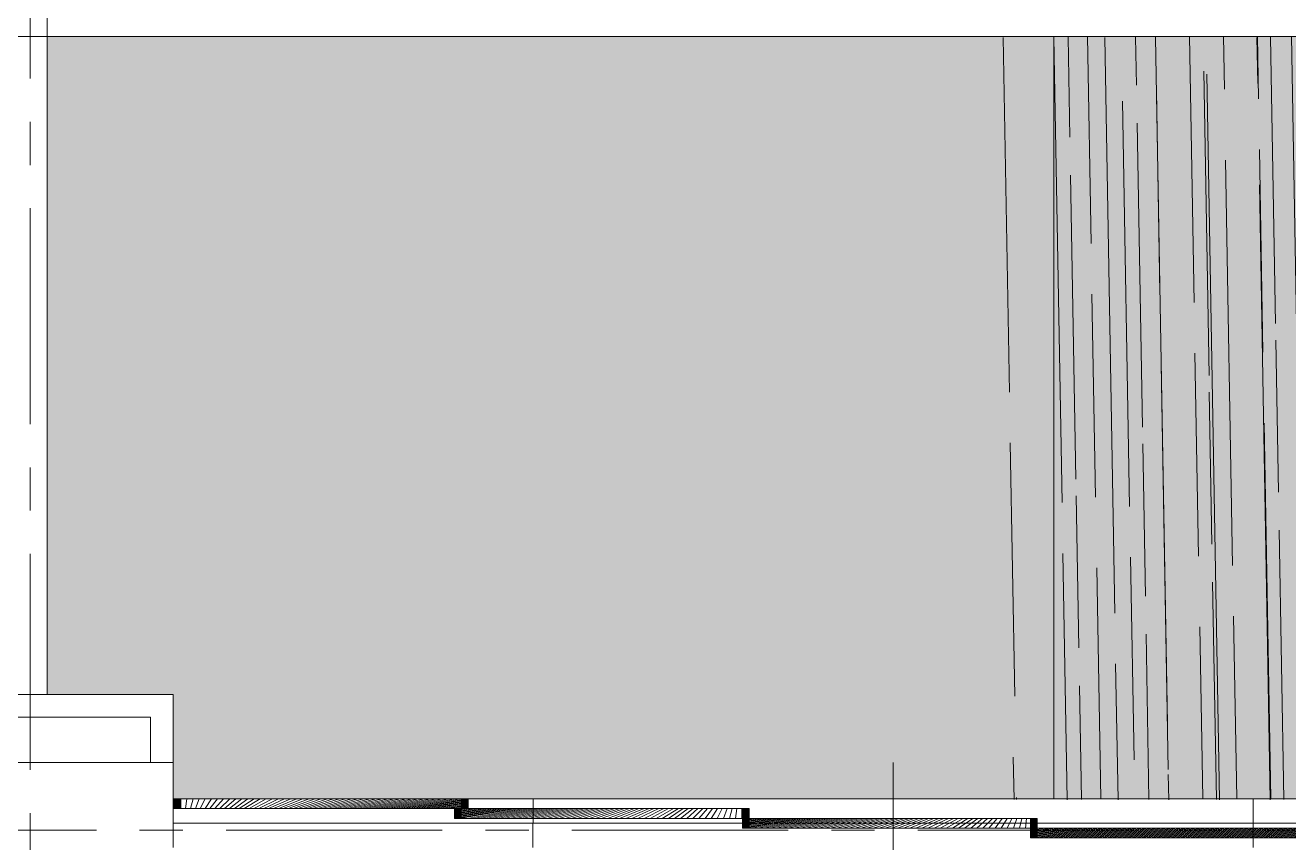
# Model space of a CAD drawing. Header units: millimetres. Extents: x 0 to 1313252738, y -131 to 560100888.
# Drawn here: x 1312570691 to 1312576258, y 560052333 to 560055938 of the extents above; entities that cross this region are included whole.
import ezdxf

# ---------------------------------------------------------------- set-up
doc = ezdxf.new("R2010")
doc.units = ezdxf.units.MM
doc.linetypes.add('CENTERX2', pattern=[101.60000000000001, 63.5, -12.7, 12.7, -12.7])
doc.layers.get('0').update_dxf_attribs({"lineweight": 0})
for name, color, linetype, lineweight in [('001通り芯', 6, 'CENTERX2', 0), ('003間仕切り', 7, 'Continuous', 13), ('009床', 7, 'Continuous', 5), ('建具', 7, 'Continuous', 0), ('棚(木)', 7, 'Continuous', 0)]:
    doc.layers.add(name, color=color, linetype=linetype, lineweight=lineweight)

msp = doc.modelspace()

# ---------------------------------------------------------------- hatches: boundary and pattern name
at = {"layer": '009床', "transparency": 33554664}
h = msp.add_hatch(color=8, dxfattribs=at)
h.dxf.hatch_style = 1
h.paths.add_polyline_path([(1312575222.575057, 560055888.0683593), (1312570787.575057, 560055888.0683593), (1312570787.575057, 560052986.5683594), (1312571342.575057, 560052986.5683594), (1312571342.575057, 560052526.5683645), (1312571372.575057, 560052526.5683645), (1312572641.575057, 560052526.5683645), (1312574515.075057, 560052526.568362), (1312575222.575057, 560052526.568362)])
at = {"layer": '009床', "true_color": 0x8e5f01, "transparency": 33554687}
h = msp.add_hatch(dxfattribs=at)
h.set_pattern_fill('AR-RROOF', color=46, scale=8.799999999999997, angle=91)
h.set_pattern_definition([(91, (0, 0), (-232.0680729724521, 487.7681431201229), [3352.8, -447.0399999999998, 1117.6, -223.5199999999999]), (91, (-116.9312577202042, 295.2858416289733), (-293.3353606855426, -228.6742361308824), [670.5599999999998, -73.76159999999999, 1341.12, -167.64]), (91, (-191.9135442415838, 108.4271608068459), (-170.0205928819892, 1159.513331006857), [1788.159999999999, -312.928, 894.0799999999997, -223.5199999999999])])
h.paths.add_polyline_path([(1312578162.575057, 560055888.0683593), (1312575222.575057, 560055888.0683593), (1312575222.575057, 560052526.5683624), (1312577687.575057, 560052526.5683645), (1312577687.575057, 560052753.0683593), (1312578162.575057, 560052753.0683593)])
at = {"layer": '建具', "true_color": 0x636466}
h = msp.add_hatch(color=251, dxfattribs=at)
h.dxf.hatch_style = 1
h.paths.add_polyline_path([(1312571342.575057, 560052526.5683645), (1312571372.575057, 560052526.5683645), (1312571372.575057, 560052483.5683645), (1312571342.575057, 560052483.5683645)])
at = {"layer": '建具', "true_color": 0x7aafdf}
h = msp.add_hatch(dxfattribs=at)
h.set_pattern_fill('ANSI31', color=143, scale=3.5, angle=163.9999999999999)
h.set_pattern_definition([(209, (35410.74804711342, 4558.879904985428), (5.387446904987415, -9.719211495586537), [])])
h.paths.add_polyline_path([(1312571372.575057, 560052526.5683645), (1312572611.575057, 560052526.5683645), (1312572611.575057, 560052483.5683645), (1312571372.575057, 560052483.5683645)])
at = {"layer": '建具', "true_color": 0x636466}
h = msp.add_hatch(color=251, dxfattribs=at)
h.dxf.hatch_style = 1
h.paths.add_polyline_path([(1312572611.575057, 560052526.5683645), (1312572641.575057, 560052526.5683645), (1312572641.575057, 560052483.5683645), (1312572611.575057, 560052483.5683645)])
h = msp.add_hatch(color=251, dxfattribs=at)
h.dxf.hatch_style = 1
h.paths.add_polyline_path([(1312572581.575057, 560052483.5683645), (1312572611.575057, 560052483.5683645), (1312572611.575057, 560052440.5683644), (1312572581.575057, 560052440.5683644)])
at = {"layer": '建具', "true_color": 0x7aafdf}
h = msp.add_hatch(dxfattribs=at)
h.set_pattern_fill('ANSI31', color=143, scale=3.5, angle=163.9999999999999)
h.set_pattern_definition([(209, (34171.74804711342, 4515.879904985427), (5.387446904987415, -9.719211495586537), [])])
h.paths.add_polyline_path([(1312572611.575057, 560052483.5683645), (1312573850.575057, 560052483.5683645), (1312573850.575057, 560052440.5683644), (1312572611.575057, 560052440.5683644)])
at = {"layer": '建具', "true_color": 0x636466}
h = msp.add_hatch(color=251, dxfattribs=at)
h.dxf.hatch_style = 1
h.paths.add_polyline_path([(1312573850.575057, 560052483.5683645), (1312573880.575057, 560052483.5683645), (1312573880.575057, 560052440.5683644), (1312573850.575057, 560052440.5683644)])
h = msp.add_hatch(color=251, dxfattribs=at)
h.dxf.hatch_style = 1
h.paths.add_polyline_path([(1312573850.575057, 560052440.5683644), (1312573880.575057, 560052440.5683644), (1312573880.575057, 560052397.5683644), (1312573850.575057, 560052397.5683644)])
at = {"layer": '建具', "true_color": 0x7aafdf}
h = msp.add_hatch(dxfattribs=at)
h.set_pattern_fill('ANSI31', color=143, scale=3.5, angle=163.9999999999999)
h.set_pattern_definition([(209, (32902.74804711342, 4472.879904985428), (5.387446904987415, -9.719211495586537), [])])
h.paths.add_polyline_path([(1312573880.575057, 560052440.5683644), (1312575119.575057, 560052440.5683644), (1312575119.575057, 560052397.5683644), (1312573880.575057, 560052397.5683644)])
at = {"layer": '建具', "true_color": 0x636466}
h = msp.add_hatch(color=251, dxfattribs=at)
h.dxf.hatch_style = 1
h.paths.add_polyline_path([(1312575119.575057, 560052440.5683644), (1312575149.575057, 560052440.5683644), (1312575149.575057, 560052397.5683644), (1312575119.575057, 560052397.5683644)])
h = msp.add_hatch(color=251, dxfattribs=at)
h.dxf.hatch_style = 1
h.paths.add_polyline_path([(1312575119.575057, 560052397.5683644), (1312575149.575057, 560052397.5683644), (1312575149.575057, 560052354.5683644), (1312575119.575057, 560052354.5683644)])
at = {"layer": '建具', "true_color": 0x7aafdf}
h = msp.add_hatch(dxfattribs=at)
h.set_pattern_fill('ANSI31', color=143, scale=3.5, angle=163.9999999999999)
h.set_pattern_definition([(209, (31633.74804711342, 4429.879904985428), (5.387446904987415, -9.719211495586537), [])])
h.paths.add_polyline_path([(1312575149.575057, 560052397.5683644), (1312576388.575057, 560052397.5683644), (1312576388.575057, 560052354.5683644), (1312575149.575057, 560052354.5683644)])
at = {"layer": '棚(木)', "true_color": 0xe6c6a8, "transparency": 33554556}
h = msp.add_hatch(color=9, dxfattribs=at)
h.dxf.hatch_style = 1
h.paths.add_polyline_path([(1312578162.575057, 560055888.0683593), (1312575222.575057, 560055888.0683593), (1312575222.575057, 560052526.5683624), (1312577687.575057, 560052526.5683645), (1312577687.575057, 560052753.0683593), (1312578162.575057, 560052753.0683593)])

# ---------------------------------------------------------------- linework, layer by layer
msp.add_line((1312572641.575057, 560052483.5683645), (1312572641.575057, 560052526.5683603))
at = {"layer": '001通り芯', "ltscale": 15}
for p, q in [((1312570712.575057, 560064275.2649243), (1312570712.575057, 560027783.5094905)), ((1312554811.471233, 560052388.0683593), (1312586453.3701, 560052388.0683593))]:
    msp.add_line(p, q, dxfattribs=at)
at = {"layer": '003間仕切り'}
for p, q in [((1312570712.575057, 560057688.0683593), (1312570712.575057, 560055888.0683593)), ((1312570712.575057, 560057688.0683593), (1312570712.575057, 560055888.0683593)), ((1312570787.575057, 560057688.0683593), (1312570787.575057, 560055888.0683593)), ((1312570787.575057, 560057688.0683593), (1312570787.575057, 560055888.0683593)), ((1312570787.575057, 560057688.0683593), (1312570787.575057, 560052986.5683594)), ((1312578262.575057, 560055888.0683593), (1312563162.575057, 560055888.0683593)), ((1312570712.575057, 560055888.0683593), (1312578262.575057, 560055888.0683593)), ((1312570082.575057, 560052986.5683594), (1312570712.575057, 560052986.5683594)), ((1312571342.575057, 560052986.5683594), (1312570712.575057, 560052986.5683594)), ((1312571342.575057, 560052526.5683593), (1312571342.575057, 560052986.5683594)), ((1312570182.575057, 560052886.5683593), (1312570712.575057, 560052886.5683593)), ((1312571242.575057, 560052886.5683593), (1312570712.575057, 560052886.5683593)), ((1312571242.575057, 560052686.5683593), (1312571242.575057, 560052886.5683593)), ((1312570082.575057, 560052686.5683593), (1312570712.575057, 560052686.5683593)), ((1312571342.575057, 560052686.5683593), (1312570712.575057, 560052686.5683593)), ((1312574515.075057, 560052526.568362), (1312574515.075057, 560052687.6535522)), ((1312574515.075057, 560052687.6535522), (1312574515.075057, 560052107.8316308)), ((1312571342.575057, 560052526.5683593), (1312577687.575057, 560052526.5683645)), ((1312571342.575057, 560052526.5683593), (1312571342.575057, 560052311.5683594)), ((1312571342.575057, 560052419.0683594), (1312577687.575057, 560052419.0683644))]:
    msp.add_line(p, q, dxfattribs=at)
at = {"layer": '009床'}
for p, q in [((1312575222.575057, 560052986.5683645), (1312575222.575057, 560055888.0683593)), ((1312575222.575057, 560055888.0683593), (1312575222.575057, 560052526.568362))]:
    msp.add_line(p, q, dxfattribs=at)
at = {"layer": '建具'}
for p, q in [((1312574515.075057, 560052526.568362), (1312571342.575057, 560052526.568362)), ((1312572641.575057, 560052526.5683645), (1312571342.575057, 560052526.5683645)), ((1312571342.575057, 560052526.5683645), (1312571342.575057, 560052483.5683645)), ((1312571342.575057, 560052526.5683645), (1312571372.575057, 560052526.5683645)), ((1312571372.575057, 560052526.5683645), (1312571372.575057, 560052483.5683645)), ((1312572641.575057, 560052526.5683645), (1312572611.575057, 560052526.5683645)), ((1312572611.575057, 560052526.5683645), (1312572611.575057, 560052483.5683645)), ((1312572641.575057, 560052526.5683645), (1312572641.575057, 560052483.5683645)), ((1312572928.825057, 560052526.568362), (1312572927.575001, 560052311.5683607)), ((1312574515.075057, 560052526.568362), (1312577687.575057, 560052526.568362)), ((1312576101.325057, 560052526.568362), (1312576101.325057, 560052311.5683632)), ((1312576101.325057, 560052526.5683631), (1312576101.325057, 560052311.5683632)), ((1312572641.575057, 560052483.5683645), (1312571342.575057, 560052483.5683645)), ((1312573880.575057, 560052483.5683645), (1312572581.575057, 560052483.5683645)), ((1312572581.575057, 560052483.5683645), (1312572581.575057, 560052440.5683644)), ((1312572581.575057, 560052483.5683645), (1312572611.575057, 560052483.5683645)), ((1312572611.575057, 560052483.5683645), (1312572611.575057, 560052440.5683644)), ((1312573880.575057, 560052483.5683645), (1312573850.575057, 560052483.5683645)), ((1312573850.575057, 560052483.5683645), (1312573850.575057, 560052440.5683644)), ((1312573880.575057, 560052483.5683645), (1312573880.575057, 560052440.5683644)), ((1312573880.575057, 560052440.5683644), (1312572581.575057, 560052440.5683644)), ((1312575149.575057, 560052440.5683644), (1312573850.575057, 560052440.5683644)), ((1312573850.575057, 560052440.5683644), (1312573850.575057, 560052397.5683644)), ((1312573850.575057, 560052440.5683644), (1312573880.575057, 560052440.5683644)), ((1312575149.575057, 560052397.5683644), (1312573850.575057, 560052397.5683644)), ((1312573880.575057, 560052440.5683644), (1312573880.575057, 560052397.5683644)), ((1312575149.575057, 560052440.5683644), (1312575119.575057, 560052440.5683644)), ((1312575119.575057, 560052440.5683644), (1312575119.575057, 560052397.5683644)), ((1312576418.575057, 560052397.5683644), (1312575119.575057, 560052397.5683644)), ((1312575119.575057, 560052397.5683644), (1312575119.575057, 560052354.5683644)), ((1312575119.575057, 560052397.5683644), (1312575149.575057, 560052397.5683644)), ((1312575149.575057, 560052440.5683644), (1312575149.575057, 560052397.5683644)), ((1312575149.575057, 560052397.5683644), (1312575149.575057, 560052354.5683644)), ((1312576418.575057, 560052354.5683644), (1312575119.575057, 560052354.5683644))]:
    msp.add_line(p, q, dxfattribs=at)

doc.saveas('drawing.dxf')
